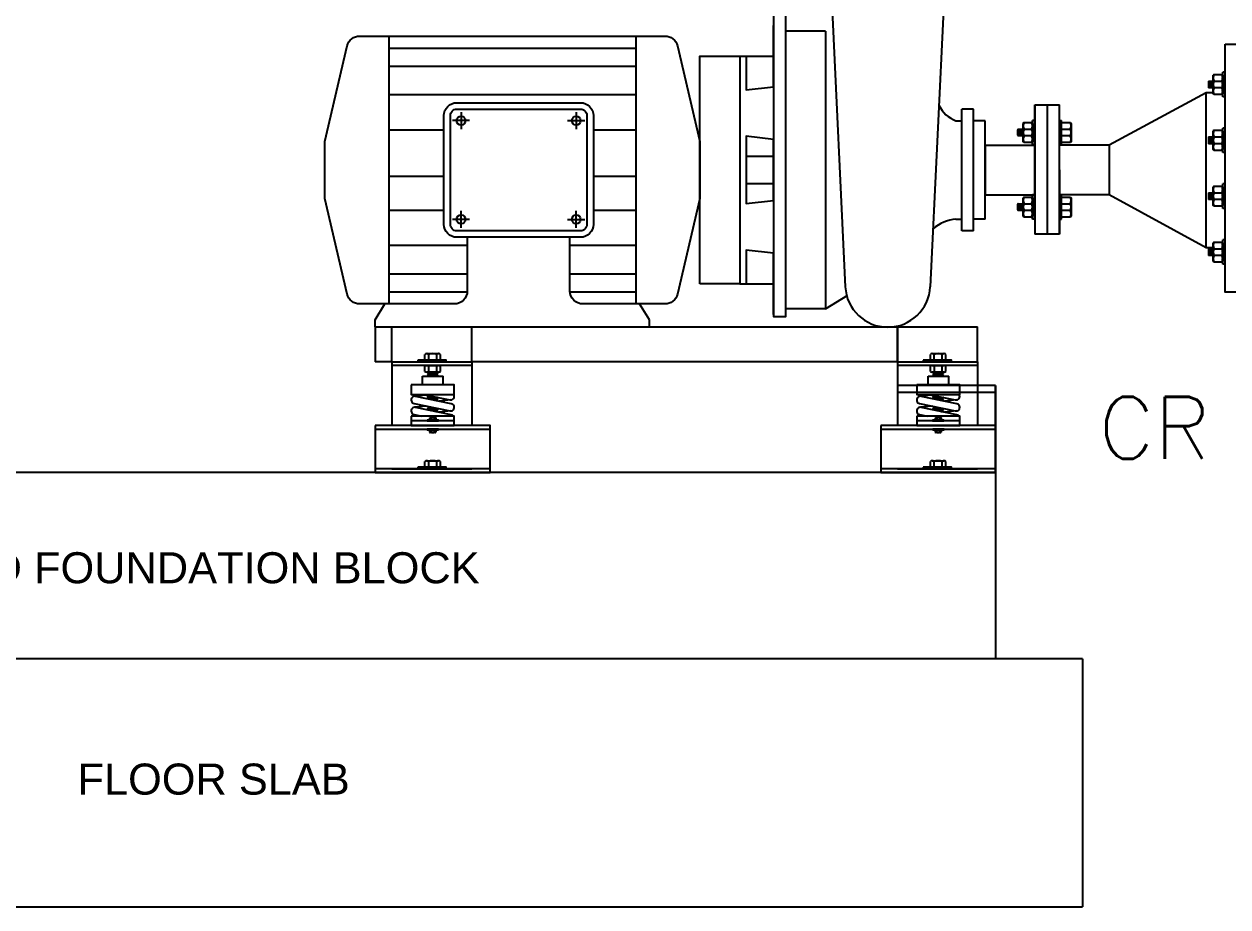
# Model space of a CAD drawing. Header units: inches. Extents: x 72601 to 92539, y -26779 to -15965.
# Drawn here: x 76506 to 77475, y -19365 to -18654 of the extents above; entities that cross this region are included whole.
import ezdxf

# ---------------------------------------------------------------- set-up
doc = ezdxf.new("R2010")
doc.units = ezdxf.units.IN
doc.header["$MEASUREMENT"] = 0
doc.layers.add('FENCE', color=1, linetype='Continuous')
doc.layers.add('M-X-BKGD', color=8, linetype='Continuous')
doc.styles.add('SIMS', font='simplex.shx')
doc.styles.get("Standard").update_dxf_attribs({"font": 'arial.ttf'})

msp = doc.modelspace()

# ---------------------------------------------------------------- linework, layer by layer
at = {"layer": 'M-X-BKGD'}
for p, q in [((77154.32, -18594.79), (77167.27, -18865.37)), ((77248.66, -18594.79), (77235.71, -18865.37)), ((76799.67, -18663.41), (76799.67, -18879.29)), ((76998.54, -18663.41), (76998.54, -18879.29)), ((77151.36, -18659.62), (77119.27, -18659.62)), ((77151.36, -18659.62), (77151.36, -18883.09)), ((77082.26, -18679.62), (77109.39, -18679.62)), ((77459.75, -18699.77), (77459.75, -18705.15)), ((77379.68, -18751.19), (77457.81, -18708.79)), ((77457.81, -18833.79), (77457.81, -18708.79)), ((77457.81, -18708.79), (77463.6, -18708.79)), ((77261.14, -18820.36), (77261.14, -18722.34)), ((77270.55, -18722.34), (77261.14, -18722.34)), ((77270.55, -18820.36), (77270.55, -18722.34)), ((77339.68, -18771.19), (77339.68, -18719.2)), ((77256.43, -18731.75), (77261.14, -18731.75)), ((77279.96, -18731.75), (77270.55, -18731.75)), ((77279.96, -18810.95), (77279.96, -18731.75)), ((77319.96, -18811.19), (77319.96, -18731.19)), ((77339.68, -18757.78), (77339.68, -18738.54)), ((77279.96, -18751.35), (77319.07, -18751.35)), ((77279.96, -18751.35), (77279.96, -18791.35)), ((77339.68, -18751.19), (77379.68, -18751.19)), ((77379.68, -18751.19), (77379.68, -18791.19)), ((77459.75, -18744.77), (77459.75, -18750.15)), ((77339.68, -18771.19), (77339.68, -18823.19)), ((77459.75, -18789.77), (77459.75, -18795.15)), ((77279.96, -18791.35), (77319.07, -18791.35)), ((77339.68, -18791.19), (77379.68, -18791.19)), ((77379.68, -18791.19), (77457.81, -18833.79)), ((77256.43, -18810.95), (77261.14, -18810.95)), ((77279.96, -18810.95), (77270.55, -18810.95)), ((77270.55, -18820.36), (77261.14, -18820.36)), ((77339.68, -18823.19), (77319.96, -18823.19)), ((77457.81, -18833.79), (77463.6, -18833.79)), ((77459.75, -18834.77), (77459.75, -18840.15)), ((77082.26, -18863.09), (77109.39, -18863.09)), ((77151.36, -18883.09), (77169.2, -18872.18)), ((76788.74, -18892.21), (76796.55, -18879.29)), ((77009.47, -18892.21), (77001.66, -18879.29)), ((77151.36, -18883.09), (77119.27, -18883.09)), ((76788.74, -18897.84), (76788.74, -18892.21)), ((77009.47, -18897.84), (77009.47, -18892.21)), ((76788.74, -18897.84), (77009.47, -18897.84)), ((76788.74, -18897.84), (76788.74, -18925.96)), ((76802.19, -18925.96), (76802.19, -18897.84)), ((76802.19, -18897.84), (76866.56, -18897.84)), ((76834.38, -18897.84), (76834.38, -18897.84)), ((76866.56, -18925.96), (76866.56, -18897.84)), ((77009.47, -18897.84), (77209.34, -18897.84)), ((77209.34, -18925.96), (77209.34, -18897.84)), ((77209.34, -18897.84), (77273.7, -18897.84)), ((77209.34, -18897.84), (77209.34, -18925.96)), ((77273.7, -18925.96), (77273.7, -18897.84)), ((76802.19, -18925.96), (76788.74, -18925.96)), ((76802.19, -18925.96), (76866.56, -18925.96)), ((76802.19, -18925.96), (76802.19, -18928.92)), ((76828.67, -18924.02), (76828.67, -18919.94)), ((76830.05, -18919.34), (76839.7, -18919.34)), ((76839.7, -18924.62), (76830.13, -18924.62)), ((76831.58, -18919.94), (76831.58, -18924.02)), ((76838.25, -18924.02), (76838.25, -18919.94)), ((76841.16, -18924.02), (76841.16, -18919.94)), ((76866.56, -18925.96), (76866.56, -18928.92)), ((77209.34, -18925.96), (76866.56, -18925.96)), ((77209.34, -18925.96), (77273.7, -18925.96)), ((77209.34, -18925.96), (77209.34, -18928.92)), ((77235.82, -18924.02), (77235.82, -18919.94)), ((77237.2, -18919.34), (77246.85, -18919.34)), ((77246.85, -18924.62), (77237.28, -18924.62)), ((77238.73, -18919.94), (77238.73, -18924.02)), ((77245.4, -18924.02), (77245.4, -18919.94)), ((77248.31, -18924.02), (77248.31, -18919.94)), ((77273.7, -18925.96), (77273.7, -18928.92)), ((76866.56, -18928.92), (76802.19, -18928.92)), ((76802.19, -18928.92), (76802.19, -18977.26)), ((76828.68, -18933.61), (76828.68, -18929.53)), ((76830.06, -18928.93), (76839.71, -18928.93)), ((76839.71, -18934.21), (76830.13, -18934.22)), ((76830.68, -18934.75), (76831.31, -18934.27)), ((76830.68, -18934.75), (76831.31, -18935.24)), ((76830.68, -18935.72), (76831.31, -18935.24)), ((76830.68, -18935.72), (76831.31, -18936.21)), ((76830.68, -18936.7), (76831.31, -18936.21)), ((76831.24, -18934.22), (76831.31, -18934.27)), ((76831.31, -18934.27), (76832.66, -18934.21)), ((76831.31, -18935.24), (76838.53, -18934.95)), ((76831.31, -18936.21), (76838.53, -18935.92)), ((76831.59, -18929.53), (76831.59, -18933.61)), ((76838.25, -18933.61), (76838.25, -18929.53)), ((76839.16, -18934.47), (76838.53, -18934.95)), ((76839.16, -18935.44), (76838.53, -18934.95)), ((76839.16, -18935.44), (76838.53, -18935.92)), ((76839.16, -18936.41), (76838.53, -18935.92)), ((76839.16, -18934.47), (76838.84, -18934.21)), ((76841.16, -18933.61), (76841.16, -18929.53)), ((76866.56, -18928.92), (76866.56, -18977.26)), ((77273.7, -18928.92), (77209.34, -18928.92)), ((77209.34, -18928.92), (77209.34, -18977.26)), ((77235.83, -18933.61), (77235.83, -18929.53)), ((77237.21, -18928.93), (77246.86, -18928.93)), ((77246.86, -18934.21), (77237.28, -18934.22)), ((77237.83, -18934.75), (77238.46, -18934.27)), ((77237.83, -18934.75), (77238.46, -18935.24)), ((77237.83, -18935.72), (77238.46, -18935.24)), ((77237.83, -18935.72), (77238.46, -18936.21)), ((77237.83, -18936.7), (77238.46, -18936.21)), ((77238.39, -18934.22), (77238.46, -18934.27)), ((77238.46, -18934.27), (77239.81, -18934.21)), ((77238.46, -18935.24), (77245.68, -18934.95)), ((77238.46, -18936.21), (77245.68, -18935.92)), ((77238.74, -18929.53), (77238.74, -18933.61)), ((77245.4, -18933.61), (77245.4, -18929.53)), ((77246.31, -18934.47), (77245.68, -18934.95)), ((77246.31, -18935.44), (77245.68, -18934.95)), ((77246.31, -18935.44), (77245.68, -18935.92)), ((77246.31, -18936.41), (77245.68, -18935.92)), ((77246.31, -18934.47), (77245.98, -18934.21)), ((77248.31, -18933.61), (77248.31, -18929.53)), ((77273.7, -18928.92), (77273.7, -18977.26)), ((76826.8, -18944.55), (76826.8, -18937.51)), ((76826.8, -18937.51), (76843.44, -18937.51)), ((76830.68, -18936.7), (76831.31, -18937.18)), ((76830.89, -18937.51), (76831.31, -18937.18)), ((76831.31, -18937.18), (76838.53, -18936.89)), ((76839.16, -18936.41), (76838.53, -18936.89)), ((76839.16, -18937.38), (76838.53, -18936.89)), ((76839.16, -18937.38), (76839, -18937.51)), ((76843.44, -18944.55), (76843.44, -18937.51)), ((77288.37, -18945.11), (77209.34, -18945.11)), ((77233.95, -18944.55), (77233.95, -18937.51)), ((77233.95, -18937.51), (77250.59, -18937.51)), ((77237.83, -18936.7), (77238.46, -18937.18)), ((77238.03, -18937.51), (77238.46, -18937.18)), ((77238.46, -18937.18), (77245.68, -18936.89)), ((77246.31, -18936.41), (77245.68, -18936.89)), ((77246.31, -18937.38), (77245.68, -18936.89)), ((77246.31, -18937.38), (77246.15, -18937.51)), ((77250.59, -18944.55), (77250.59, -18937.51)), ((77288.37, -19015.17), (77288.37, -18945.11)), ((77288.37, -18945.11), (77288.37, -19165.11)), ((76830.13, -18952.74), (76820.6, -18953.67)), ((76830.68, -18953.06), (76830.89, -18952.89)), ((76830.68, -18953.06), (76831.31, -18953.54)), ((76830.68, -18954.03), (76831.31, -18953.54)), ((76830.68, -18954.03), (76831.31, -18954.51)), ((76830.68, -18955), (76831.31, -18954.51)), ((76830.68, -18955), (76831.31, -18955.48)), ((76830.97, -18955.74), (76831.31, -18955.48)), ((76831.31, -18953.54), (76833.61, -18953.45)), ((76831.31, -18954.51), (76837.55, -18954.26)), ((76831.31, -18955.48), (76838.53, -18955.24)), ((76839.16, -18954.71), (76838.53, -18955.24)), ((76839.16, -18955.73), (76838.53, -18955.24)), ((76839.16, -18954.71), (76838.96, -18954.55)), ((77288.37, -18950.71), (77209.34, -18950.71)), ((77237.28, -18952.74), (77227.75, -18953.67)), ((77237.83, -18953.06), (77238.04, -18952.89)), ((77237.83, -18953.06), (77238.46, -18953.54)), ((77237.83, -18954.03), (77238.46, -18953.54)), ((77237.83, -18954.03), (77238.46, -18954.51)), ((77237.83, -18955), (77238.46, -18954.51)), ((77237.83, -18955), (77238.46, -18955.48)), ((77238.12, -18955.74), (77238.46, -18955.48)), ((77238.46, -18953.54), (77240.75, -18953.45)), ((77238.46, -18954.51), (77244.7, -18954.26)), ((77238.46, -18955.48), (77245.68, -18955.24)), ((77246.31, -18954.71), (77245.68, -18955.24)), ((77246.31, -18955.73), (77245.68, -18955.24)), ((77246.31, -18954.71), (77246.11, -18954.55)), ((76830.13, -18961.61), (76820.6, -18962.55)), ((76830.64, -18961.81), (76830.74, -18961.74)), ((76830.64, -18961.81), (76831.31, -18962.32)), ((76830.68, -18962.81), (76831.31, -18962.32)), ((76830.68, -18962.81), (76831.31, -18963.3)), ((76830.68, -18963.78), (76831.31, -18963.3)), ((76830.68, -18963.78), (76831.31, -18964.27)), ((76830.87, -18964.6), (76831.31, -18964.27)), ((76831.31, -18962.32), (76833.22, -18962.25)), ((76831.31, -18963.3), (76837.17, -18963.06)), ((76831.31, -18964.27), (76838.53, -18963.98)), ((76833.53, -18965.15), (76838.53, -18964.95)), ((76833.99, -18956.36), (76838.53, -18956.21)), ((76835.5, -18956.67), (76839.13, -18956.67)), ((76838.06, -18957.2), (76838.53, -18957.18)), ((76839.16, -18955.73), (76838.53, -18956.21)), ((76839.16, -18956.7), (76838.53, -18956.21)), ((76839.16, -18956.7), (76838.53, -18957.18)), ((76838.74, -18957.34), (76838.53, -18957.18)), ((76839.16, -18963.49), (76838.53, -18963.98)), ((76839.16, -18964.46), (76838.53, -18963.98)), ((76839.16, -18964.46), (76838.53, -18964.95)), ((76839.16, -18965.43), (76838.53, -18964.95)), ((76839.16, -18963.49), (76839.13, -18963.46)), ((76849.64, -18956.62), (76840.13, -18957.56)), ((77237.28, -18961.61), (77227.75, -18962.55)), ((77237.79, -18961.81), (77237.89, -18961.74)), ((77237.79, -18961.81), (77238.46, -18962.32)), ((77237.83, -18962.81), (77238.46, -18962.32)), ((77237.83, -18962.81), (77238.46, -18963.3)), ((77237.83, -18963.78), (77238.46, -18963.3)), ((77237.83, -18963.78), (77238.46, -18964.27)), ((77238.02, -18964.6), (77238.46, -18964.27)), ((77238.46, -18962.32), (77240.37, -18962.25)), ((77238.46, -18963.3), (77244.32, -18963.06)), ((77238.46, -18964.27), (77245.68, -18963.98)), ((77240.68, -18965.15), (77245.68, -18964.95)), ((77241.14, -18956.36), (77245.68, -18956.21)), ((77242.64, -18956.67), (77246.28, -18956.67)), ((77245.21, -18957.2), (77245.68, -18957.18)), ((77246.31, -18955.73), (77245.68, -18956.21)), ((77246.31, -18956.7), (77245.68, -18956.21)), ((77246.31, -18956.7), (77245.68, -18957.18)), ((77245.89, -18957.34), (77245.68, -18957.18)), ((77246.31, -18963.49), (77245.68, -18963.98)), ((77246.31, -18964.46), (77245.68, -18963.98)), ((77246.31, -18964.46), (77245.68, -18964.95)), ((77246.31, -18965.43), (77245.68, -18964.95)), ((77246.31, -18963.49), (77246.28, -18963.46)), ((77256.79, -18956.62), (77247.28, -18957.56)), ((76852.31, -18973.47), (76817.65, -18973.47)), ((76832.7, -18972.69), (76832.7, -18971.06)), ((76833.25, -18970.82), (76837.11, -18970.82)), ((76837.11, -18972.93), (76833.28, -18972.93)), ((76833.59, -18969.89), (76833.81, -18969.72)), ((76833.59, -18969.89), (76833.81, -18970.06)), ((76833.59, -18970.23), (76833.81, -18970.06)), ((76833.59, -18970.23), (76833.81, -18970.41)), ((76833.59, -18970.58), (76833.81, -18970.41)), ((76833.59, -18970.58), (76833.81, -18970.75)), ((76836.38, -18969.61), (76833.68, -18969.61)), ((76833.68, -18969.61), (76833.81, -18969.72)), ((76833.72, -18970.82), (76833.81, -18970.75)), ((76833.81, -18969.72), (76836.38, -18969.61)), ((76833.81, -18970.06), (76836.38, -18969.96)), ((76833.81, -18970.41), (76836.38, -18970.3)), ((76833.81, -18970.75), (76836.38, -18970.65)), ((76833.86, -18971.06), (76833.86, -18972.69)), ((76836.6, -18969.79), (76836.38, -18969.61)), ((76836.6, -18969.79), (76836.38, -18969.96)), ((76836.6, -18970.13), (76836.38, -18969.96)), ((76836.6, -18970.13), (76836.38, -18970.3)), ((76836.6, -18970.48), (76836.38, -18970.3)), ((76836.6, -18970.48), (76836.38, -18970.65)), ((76836.6, -18970.82), (76836.38, -18970.65)), ((76836.53, -18972.69), (76836.53, -18971.06)), ((76837.46, -18965.95), (76838.53, -18965.92)), ((76837.69, -18972.69), (76837.69, -18971.06)), ((76839.16, -18965.43), (76838.53, -18965.92)), ((76838.99, -18966.27), (76838.53, -18965.92)), ((76849.64, -18965.49), (76840.13, -18966.43)), ((77259.46, -18973.47), (77224.79, -18973.47)), ((77239.85, -18972.69), (77239.85, -18971.06)), ((77240.4, -18970.82), (77244.26, -18970.82)), ((77244.26, -18972.93), (77240.43, -18972.93)), ((77240.74, -18969.89), (77240.96, -18969.72)), ((77240.74, -18969.89), (77240.96, -18970.06)), ((77240.74, -18970.23), (77240.96, -18970.06)), ((77240.74, -18970.23), (77240.96, -18970.41)), ((77240.74, -18970.58), (77240.96, -18970.41)), ((77240.74, -18970.58), (77240.96, -18970.75)), ((77243.53, -18969.61), (77240.83, -18969.61)), ((77240.83, -18969.61), (77240.96, -18969.72)), ((77240.87, -18970.82), (77240.96, -18970.75)), ((77240.96, -18969.72), (77243.53, -18969.61)), ((77240.96, -18970.06), (77243.53, -18969.96)), ((77240.96, -18970.41), (77243.53, -18970.3)), ((77240.96, -18970.75), (77243.53, -18970.65)), ((77241.01, -18971.06), (77241.01, -18972.69)), ((77243.75, -18969.79), (77243.53, -18969.61)), ((77243.75, -18969.79), (77243.53, -18969.96)), ((77243.75, -18970.13), (77243.53, -18969.96)), ((77243.75, -18970.13), (77243.53, -18970.3)), ((77243.75, -18970.48), (77243.53, -18970.3)), ((77243.75, -18970.48), (77243.53, -18970.65)), ((77243.75, -18970.82), (77243.53, -18970.65)), ((77243.68, -18972.69), (77243.68, -18971.06)), ((77244.6, -18965.95), (77245.68, -18965.92)), ((77244.84, -18972.69), (77244.84, -18971.06)), ((77246.31, -18965.43), (77245.68, -18965.92)), ((77246.14, -18966.27), (77245.68, -18965.92)), ((77256.79, -18965.49), (77247.28, -18966.43)), ((76788.74, -18977.26), (76788.74, -19015.17)), ((76832.48, -18980.99), (76832.48, -18982.63)), ((76833.06, -18980.75), (76836.89, -18980.75)), ((76836.92, -18982.87), (76833.06, -18982.87)), ((76833.65, -18980.99), (76833.65, -18982.63)), ((76836.31, -18982.63), (76836.31, -18980.99)), ((76837.48, -18980.99), (76837.48, -18982.63)), ((76881.22, -19015.17), (76881.22, -18977.26)), ((77195.89, -18977.26), (77195.89, -19015.17)), ((77239.63, -18980.99), (77239.63, -18982.63)), ((77240.21, -18980.75), (77244.04, -18980.75)), ((77244.07, -18982.87), (77240.21, -18982.87)), ((77240.79, -18980.99), (77240.79, -18982.63)), ((77243.46, -18982.63), (77243.46, -18980.99)), ((77244.62, -18980.99), (77244.62, -18982.63)), ((77288.37, -19015.17), (77288.37, -18977.26)), ((76866.56, -19012.21), (76802.19, -19012.21)), ((76802.19, -19012.21), (76866.56, -19012.21)), ((76828.67, -19010.27), (76828.67, -19006.19)), ((76830.05, -19005.58), (76839.7, -19005.58)), ((76839.7, -19010.87), (76830.13, -19010.87)), ((76831.58, -19006.19), (76831.58, -19010.27)), ((76838.25, -19010.27), (76838.25, -19006.19)), ((76841.16, -19010.27), (76841.16, -19006.19)), ((77273.7, -19012.21), (77209.34, -19012.21)), ((77209.34, -19012.21), (77273.7, -19012.21)), ((77235.82, -19010.27), (77235.82, -19006.19)), ((77237.2, -19005.58), (77246.85, -19005.58)), ((77246.85, -19010.87), (77237.28, -19010.87)), ((77238.73, -19006.19), (77238.73, -19010.27)), ((77245.4, -19010.27), (77245.4, -19006.19)), ((77248.31, -19010.27), (77248.31, -19006.19)), ((77288.37, -19015.17), (76081.69, -19015.17)), ((76866.56, -19015.17), (76802.19, -19015.17)), ((77273.7, -19015.17), (77209.34, -19015.17)), ((77358.37, -19165.11), (76038.37, -19165.11)), ((77358.37, -19165.11), (77358.37, -19365.11)), ((76038.37, -19365.11), (77358.37, -19365.11))]:
    msp.add_line(p, q, dxfattribs=at)
at = {"layer": 'M-X-BKGD', "color": 8}
for p, q in [((76799.67, -18673.28), (76998.54, -18673.28)), ((76799.67, -18687.75), (76998.54, -18687.75)), ((76799.67, -18710.66), (76998.54, -18710.66)), ((76864.71, -18731.52), (76850.99, -18731.52)), ((76857.85, -18724.65), (76857.85, -18738.38)), ((76943.68, -18731.52), (76957.4, -18731.52)), ((76950.54, -18724.65), (76950.54, -18738.38)), ((76799.67, -18738.99), (76844, -18738.99)), ((76964.39, -18738.99), (76998.54, -18738.99)), ((76799.67, -18776.37), (76844, -18776.37)), ((76964.39, -18776.37), (76998.54, -18776.37)), ((76799.67, -18803.71), (76844, -18803.71)), ((76857.85, -18818.05), (76857.85, -18804.32)), ((76950.54, -18818.05), (76950.54, -18804.32)), ((76964.39, -18803.71), (76998.54, -18803.71)), ((76864.71, -18811.18), (76850.99, -18811.18)), ((76943.68, -18811.18), (76957.4, -18811.18)), ((76799.67, -18832.05), (76862.84, -18832.05)), ((76945.55, -18832.05), (76998.54, -18832.05)), ((76799.67, -18854.96), (76862.84, -18854.96)), ((76945.55, -18854.96), (76998.54, -18854.96)), ((76799.67, -18869.43), (76862.83, -18869.43)), ((76945.56, -18869.43), (76998.54, -18869.43))]:
    msp.add_line(p, q, dxfattribs=at)
at = {"layer": 'M-X-BKGD', "linetype": 'Continuous'}
for p, q in [((77471.34, -18712.3), (77471.34, -18692.62)), ((77473.12, -18692.62), (77471.34, -18692.62)), ((77459.75, -18699.77), (77463.6, -18699.77)), ((77464.24, -18694.39), (77463.6, -18695.04)), ((77463.6, -18709.88), (77463.6, -18695.04)), ((77464.24, -18694.39), (77470.7, -18694.39)), ((77464.88, -18699.77), (77470.03, -18699.77)), ((77470.7, -18694.39), (77471.34, -18695.04)), ((77471.34, -18695.04), (77471.34, -18709.88)), ((77463.6, -18705.15), (77459.75, -18705.15)), ((77464.24, -18710.53), (77463.6, -18709.88)), ((77470.7, -18710.53), (77464.24, -18710.53)), ((77470.03, -18705.15), (77464.88, -18705.15)), ((77471.34, -18709.88), (77470.7, -18710.53)), ((77473.12, -18712.3), (77471.34, -18712.3)), ((77319.96, -18738.54), (77319.96, -18718.85)), ((77339.68, -18719.2), (77319.96, -18719.2)), ((77319.96, -18719.2), (77319.96, -18823.19)), ((77329.82, -18719.2), (77329.82, -18823.19)), ((77339.68, -18738.54), (77339.68, -18718.85)), ((77339.68, -18823.19), (77339.68, -18719.2)), ((77318.18, -18751.04), (77318.18, -18731.35)), ((77319.96, -18731.35), (77318.18, -18731.35)), ((77339.68, -18731.35), (77341.46, -18731.35)), ((77341.46, -18751.04), (77341.46, -18731.35)), ((77305.94, -18739.15), (77305.94, -18743.24)), ((77306.59, -18738.51), (77310.44, -18738.51)), ((77311.08, -18733.13), (77310.44, -18733.77)), ((77310.44, -18748.62), (77310.44, -18733.77)), ((77311.08, -18733.13), (77317.54, -18733.13)), ((77311.72, -18738.51), (77316.87, -18738.51)), ((77317.54, -18733.13), (77318.18, -18733.77)), ((77318.18, -18733.77), (77318.18, -18748.62)), ((77342.11, -18733.13), (77341.46, -18733.78)), ((77341.46, -18738.51), (77347.9, -18738.51)), ((77342.11, -18733.13), (77348.56, -18733.13)), ((77348.56, -18733.13), (77349.2, -18733.78)), ((77349.2, -18733.78), (77349.2, -18748.62)), ((77464.24, -18739.39), (77463.6, -18740.04)), ((77463.6, -18754.88), (77463.6, -18740.04)), ((77464.24, -18739.39), (77470.7, -18739.39)), ((77470.7, -18739.39), (77471.34, -18740.04)), ((77471.34, -18757.3), (77471.34, -18737.62)), ((77473.12, -18737.62), (77471.34, -18737.62)), ((77471.34, -18740.04), (77471.34, -18754.88)), ((77310.44, -18743.89), (77306.59, -18743.89)), ((77311.08, -18749.26), (77310.44, -18748.62)), ((77317.54, -18749.26), (77311.08, -18749.26)), ((77316.87, -18743.89), (77311.72, -18743.89)), ((77318.18, -18748.62), (77317.54, -18749.26)), ((77319.96, -18751.04), (77318.18, -18751.04)), ((77339.68, -18751.04), (77341.46, -18751.04)), ((77347.9, -18743.88), (77341.46, -18743.88)), ((77342.11, -18749.26), (77341.46, -18748.62)), ((77348.56, -18749.26), (77342.11, -18749.26)), ((77349.2, -18748.62), (77348.56, -18749.26)), ((77459.75, -18744.77), (77463.6, -18744.77)), ((77463.6, -18750.15), (77459.75, -18750.15)), ((77464.88, -18744.77), (77470.03, -18744.77)), ((77470.03, -18750.15), (77464.88, -18750.15)), ((77319.96, -18777.47), (77319.96, -18757.78)), ((77339.68, -18777.47), (77339.68, -18757.78)), ((77464.24, -18755.53), (77463.6, -18754.88)), ((77470.7, -18755.53), (77464.24, -18755.53)), ((77471.34, -18754.88), (77470.7, -18755.53)), ((77473.12, -18757.3), (77471.34, -18757.3)), ((77459.75, -18789.77), (77463.6, -18789.77)), ((77464.24, -18784.39), (77463.6, -18785.04)), ((77463.6, -18799.88), (77463.6, -18785.04)), ((77464.24, -18784.39), (77470.7, -18784.39)), ((77464.88, -18789.77), (77470.03, -18789.77)), ((77470.7, -18784.39), (77471.34, -18785.04)), ((77471.34, -18802.3), (77471.34, -18782.62)), ((77473.12, -18782.62), (77471.34, -18782.62)), ((77471.34, -18785.04), (77471.34, -18799.88)), ((77305.94, -18799.15), (77305.94, -18803.24)), ((77306.59, -18798.5), (77310.44, -18798.5)), ((77311.08, -18793.13), (77310.44, -18793.77)), ((77310.44, -18808.62), (77310.44, -18793.77)), ((77311.08, -18793.13), (77317.54, -18793.13)), ((77311.72, -18798.5), (77316.87, -18798.5)), ((77317.54, -18793.13), (77318.18, -18793.77)), ((77318.18, -18811.04), (77318.18, -18791.35)), ((77319.96, -18791.35), (77318.18, -18791.35)), ((77318.18, -18793.77), (77318.18, -18808.62)), ((77339.68, -18791.35), (77341.46, -18791.35)), ((77341.46, -18811.04), (77341.46, -18791.35)), ((77342.11, -18793.13), (77341.46, -18793.77)), ((77341.46, -18798.51), (77347.9, -18798.51)), ((77342.11, -18793.13), (77348.56, -18793.13)), ((77348.56, -18793.13), (77349.2, -18793.77)), ((77349.2, -18793.77), (77349.2, -18808.61)), ((77463.6, -18795.15), (77459.75, -18795.15)), ((77464.24, -18800.53), (77463.6, -18799.88)), ((77470.03, -18795.15), (77464.88, -18795.15)), ((77471.34, -18799.88), (77470.7, -18800.53)), ((77310.44, -18803.88), (77306.59, -18803.88)), ((77311.08, -18809.26), (77310.44, -18808.62)), ((77317.54, -18809.26), (77311.08, -18809.26)), ((77316.87, -18803.88), (77311.72, -18803.88)), ((77318.18, -18808.62), (77317.54, -18809.26)), ((77347.9, -18803.88), (77341.46, -18803.88)), ((77342.11, -18809.26), (77341.46, -18808.61)), ((77348.56, -18809.26), (77342.11, -18809.26)), ((77349.2, -18808.61), (77348.56, -18809.26)), ((77470.7, -18800.53), (77464.24, -18800.53)), ((77473.12, -18802.3), (77471.34, -18802.3)), ((77319.96, -18811.04), (77318.18, -18811.04)), ((77339.68, -18811.04), (77341.46, -18811.04)), ((77464.24, -18829.39), (77463.6, -18830.04)), ((77464.24, -18829.39), (77470.7, -18829.39)), ((77470.7, -18829.39), (77471.34, -18830.04)), ((77471.34, -18847.3), (77471.34, -18827.62)), ((77473.12, -18827.62), (77471.34, -18827.62)), ((77459.75, -18834.77), (77463.6, -18834.77)), ((77463.6, -18844.88), (77463.6, -18830.04)), ((77464.88, -18834.77), (77470.03, -18834.77)), ((77471.34, -18830.04), (77471.34, -18844.88)), ((77463.6, -18840.15), (77459.75, -18840.15)), ((77464.24, -18845.53), (77463.6, -18844.88)), ((77470.7, -18845.53), (77464.24, -18845.53)), ((77470.03, -18840.15), (77464.88, -18840.15)), ((77471.34, -18844.88), (77470.7, -18845.53)), ((77473.12, -18847.3), (77471.34, -18847.3))]:
    msp.add_line(p, q, dxfattribs=at)
at = {"layer": 'M-X-BKGD'}
for points in [[(77119.27, -18636.75), (77109.39, -18636.75), (77109.39, -18889.28), (77119.27, -18889.28)], [(77473.12, -18669.96), (77490.13, -18669.96), (77490.13, -18869.89), (77473.12, -18869.89)], [(77050.17, -18863.09), (77050.17, -18679.62), (77082.26, -18679.62), (77082.26, -18863.09)], [(77109.39, -18746.68), (77087.54, -18744.23), (77087.54, -18798.47), (77109.39, -18796.02)], [(76822.96, -18924.63), (76822.96, -18925.96), (76845.79, -18925.96), (76845.79, -18924.63)], [(77230.11, -18924.63), (77230.11, -18925.96), (77252.94, -18925.96), (77252.94, -18924.63)], [(76817.65, -18944.55), (76817.65, -18952.13), (76852.31, -18952.13), (76852.31, -18944.55)], [(77224.79, -18944.55), (77224.79, -18952.13), (77259.46, -18952.13), (77259.46, -18944.55)], [(76817.65, -18969.68), (76817.65, -18977.26), (76852.31, -18977.26), (76852.31, -18969.68)], [(76830.41, -18972.94), (76830.41, -18973.47), (76839.55, -18973.47), (76839.55, -18972.94)], [(77224.79, -18969.68), (77224.79, -18977.26), (77259.46, -18977.26), (77259.46, -18969.68)], [(77237.56, -18972.94), (77237.56, -18973.47), (77246.69, -18973.47), (77246.69, -18972.94)], [(76788.74, -18977.26), (76788.74, -18980.22), (76881.22, -18980.22), (76881.22, -18977.26)], [(76839.76, -18980.75), (76839.76, -18980.22), (76830.63, -18980.22), (76830.63, -18980.75)], [(77195.89, -18977.26), (77195.89, -18980.22), (77288.37, -18980.22), (77288.37, -18977.26)], [(77246.91, -18980.75), (77246.91, -18980.22), (77237.78, -18980.22), (77237.78, -18980.75)], [(76788.74, -19012.21), (76788.74, -19015.17), (76881.22, -19015.17), (76881.22, -19012.21)], [(76822.96, -19010.87), (76822.96, -19012.21), (76845.79, -19012.21), (76845.79, -19010.87)], [(77195.89, -19012.21), (77195.89, -19015.17), (77288.37, -19015.17), (77288.37, -19012.21)], [(77230.11, -19010.87), (77230.11, -19012.21), (77252.94, -19012.21), (77252.94, -19010.87)]]:
    msp.add_lwpolyline(points, close=True, dxfattribs=at)
for points in [[(77087.54, -18679.62), (77087.54, -18706.73), (77109.39, -18704.28), (77109.39, -18654.95)], [(76748.04, -18794.31), (76748.04, -18748.39)], [(77050.17, -18748.39), (77050.17, -18794.31)], [(77087.54, -18760.31), (77109.39, -18760.31), (77109.39, -18782.39), (77087.54, -18782.39)], [(77109.39, -18887.75), (77109.39, -18838.42), (77087.54, -18835.97), (77087.54, -18863.09)]]:
    msp.add_lwpolyline(points, dxfattribs=at)
for points in [[(76748.04, -18748.39), (76766.08, -18671.42, -0.348273), (76776.18, -18663.41), (77022.03, -18663.41, -0.348273), (77032.13, -18671.42), (77050.17, -18748.39)], [(76862.84, -18825.56), (76862.84, -18868.91, -0.414214), (76852.47, -18879.29), (76776.18, -18879.29, -0.348273), (76766.08, -18871.28), (76748.04, -18794.31)], [(77050.17, -18794.31), (77032.13, -18871.28, -0.348273), (77022.03, -18879.29), (76955.92, -18879.29, -0.414214), (76945.55, -18868.91), (76945.55, -18825.56)], [(76827.17, -18952.13), (76848.76, -18956.57, 0.656367), (76851.88, -18952.13)], [(77234.32, -18952.13), (77255.91, -18956.57, 0.656367), (77259.03, -18952.13)], [(76851.75, -18969.68, 0.187389), (76849.94, -18968.52), (76821.2, -18962.61, 1.001015), (76820.01, -18968.41), (76826.22, -18969.68)], [(77258.89, -18969.68, 0.187389), (77257.09, -18968.52), (77228.35, -18962.61, 1.001015), (77227.16, -18968.41), (77233.37, -18969.68)]]:
    msp.add_lwpolyline(points, format="xyb", dxfattribs=at)
for points in [[(76854.38, -18717.14), (76954.02, -18717.14, -0.414214), (76964.39, -18727.52), (76964.39, -18815.19, -0.414214), (76954.02, -18825.56), (76854.38, -18825.56, -0.414214), (76844, -18815.19), (76844, -18727.52, -0.414214)], [(76820.01, -18959.53), (76848.76, -18965.45, 1.001057), (76849.94, -18959.65), (76821.2, -18953.73, 1.001015)], [(77227.16, -18959.53), (77255.91, -18965.45, 1.001057), (77257.09, -18959.65), (77228.35, -18953.73, 1.001015)]]:
    msp.add_lwpolyline(points, format="xyb", close=True, dxfattribs=at)
at = {"layer": 'M-X-BKGD', "color": 8}
msp.add_lwpolyline([(76854.38, -18722.33), (76954.02, -18722.33, -0.414214), (76959.2, -18727.52), (76959.2, -18815.19, -0.414214), (76954.02, -18820.37), (76854.38, -18820.37, -0.414214), (76849.19, -18815.19), (76849.19, -18727.52, -0.414214)], format="xyb", close=True, dxfattribs=at)
for centre in [(76857.85, -18731.52), (76950.54, -18731.52), (76857.85, -18811.18), (76950.54, -18811.18)]:
    msp.add_circle(centre, 3.61, dxfattribs=at)
at = {"layer": 'M-X-BKGD', "linetype": 'Continuous'}
for centre, radius, start, end in [((77473.42, -18700.21), 12.83, 178.14066, 202.6587), ((77473.42, -18700.21), 12.18, 178.14066, 203.93193), ((77473.42, -18700.21), 11.54, 178.14066, 205.36256), ((77473.42, -18700.21), 10.89, 178.14066, 205.63809), ((77473.42, -18700.21), 10.25, 178.14066, 196.5975), ((77467.09, -18697.08), 3.48, 129.38487, 230.61513), ((77467.09, -18702.46), 3.48, 129.38487, 230.61513), ((77467.82, -18697.08), 3.48, 309.38487, 50.61513), ((77467.82, -18702.46), 3.48, 309.38487, 50.61513), ((77467.09, -18707.84), 3.48, 129.38487, 230.61513), ((77467.82, -18707.84), 3.48, 309.38487, 50.61513), ((77306.59, -18739.15), 0.645, 90, 180), ((77320.26, -18738.94), 14.12, 178.96168, 200.48848), ((77320.26, -18738.94), 13.47, 178.14066, 201.51756), ((77320.26, -18738.94), 12.83, 178.14066, 202.6587), ((77320.26, -18738.94), 12.18, 178.14066, 203.93193), ((77320.26, -18738.94), 11.54, 178.14066, 205.36256), ((77320.26, -18738.94), 10.89, 178.14066, 205.63809), ((77320.26, -18738.94), 10.25, 178.14066, 196.5975), ((77313.93, -18735.82), 3.48, 129.38487, 230.61513), ((77313.93, -18741.2), 3.48, 129.38487, 230.61513), ((77314.66, -18735.82), 3.48, 309.38487, 50.61513), ((77314.66, -18741.2), 3.48, 309.38487, 50.61513), ((77345.69, -18735.82), 3.48, 309.38487, 50.61513), ((77345.69, -18741.2), 3.48, 309.38487, 50.61513), ((77467.09, -18742.08), 3.48, 129.38487, 230.61513), ((77467.82, -18742.08), 3.48, 309.38487, 50.61513), ((77306.59, -18743.24), 0.645, 180, 270), ((77313.93, -18746.57), 3.48, 129.38487, 230.61513), ((77314.66, -18746.57), 3.48, 309.38487, 50.61513), ((77345.69, -18746.57), 3.48, 309.38487, 50.61513), ((77473.42, -18745.21), 12.83, 178.14066, 202.6587), ((77473.42, -18745.21), 12.18, 178.14066, 203.93193), ((77473.42, -18745.21), 11.54, 178.14066, 205.36256), ((77473.42, -18745.21), 10.89, 178.14066, 205.63809), ((77473.42, -18745.21), 10.25, 178.14066, 196.5975), ((77467.09, -18747.46), 3.48, 129.38487, 230.61513), ((77467.09, -18752.84), 3.48, 129.38487, 230.61513), ((77467.82, -18747.46), 3.48, 309.38487, 50.61513), ((77467.82, -18752.84), 3.48, 309.38487, 50.61513), ((77473.42, -18790.21), 12.83, 178.14066, 202.6587), ((77473.42, -18790.21), 12.18, 178.14066, 203.93193), ((77473.42, -18790.21), 11.54, 178.14066, 205.36256), ((77473.42, -18790.21), 10.89, 178.14066, 205.63809), ((77473.42, -18790.21), 10.25, 178.14066, 196.5975), ((77467.09, -18787.08), 3.48, 129.38487, 230.61513), ((77467.09, -18792.46), 3.48, 129.38487, 230.61513), ((77467.82, -18787.08), 3.48, 309.38487, 50.61513), ((77467.82, -18792.46), 3.48, 309.38487, 50.61513), ((77306.59, -18799.15), 0.645, 90, 180), ((77320.26, -18798.94), 14.12, 178.96168, 200.48848), ((77320.26, -18798.94), 13.47, 178.14066, 201.51756), ((77320.26, -18798.94), 12.83, 178.14066, 202.6587), ((77320.26, -18798.94), 12.18, 178.14066, 203.93193), ((77320.26, -18798.94), 11.54, 178.14066, 205.36256), ((77320.26, -18798.94), 10.89, 178.14066, 205.63809), ((77320.26, -18798.94), 10.25, 178.14066, 196.5975), ((77313.93, -18795.81), 3.48, 129.38487, 230.61513), ((77313.93, -18801.19), 3.48, 129.38487, 230.61513), ((77314.66, -18795.81), 3.48, 309.38487, 50.61513), ((77314.66, -18801.19), 3.48, 309.38487, 50.61513), ((77345.69, -18795.82), 3.48, 309.38487, 50.61513), ((77345.69, -18801.19), 3.48, 309.38487, 50.61513), ((77467.09, -18797.84), 3.48, 129.38487, 230.61513), ((77467.82, -18797.84), 3.48, 309.38487, 50.61513), ((77306.59, -18803.24), 0.645, 180, 270), ((77313.93, -18806.57), 3.48, 129.38487, 230.61513), ((77314.66, -18806.57), 3.48, 309.38487, 50.61513), ((77345.69, -18806.57), 3.48, 309.38487, 50.61513), ((77467.09, -18832.08), 3.48, 129.38487, 230.61513), ((77467.82, -18832.08), 3.48, 309.38487, 50.61513), ((77473.42, -18835.21), 12.83, 178.14066, 202.6587), ((77473.42, -18835.21), 12.18, 178.14066, 203.93193), ((77473.42, -18835.21), 11.54, 178.14066, 205.36256), ((77473.42, -18835.21), 10.89, 178.14066, 205.63809), ((77473.42, -18835.21), 10.25, 178.14066, 196.5975), ((77467.09, -18837.46), 3.48, 129.38487, 230.61513), ((77467.82, -18837.46), 3.48, 309.38487, 50.61513), ((77467.09, -18842.84), 3.48, 129.38487, 230.61513), ((77467.82, -18842.84), 3.48, 309.38487, 50.61513)]:
    msp.add_arc(centre, radius, start, end, dxfattribs=at)
at = {"layer": 'M-X-BKGD'}
for centre, radius, start, end in [((77265.64, -18707.85), 25.62, 206.42114, 248.92685), ((77258.91, -18842.42), 31.57, 94.50221, 131.63706), ((77201.49, -18863.71), 34.26, 182.77263, 357.22737), ((76830.13, -18921.39), 2.05, 44.9141, 135.0859), ((76830.13, -18922.57), 2.05, 224.9141, 315.0859), ((76834.92, -18928.76), 9.42, 69.29132, 110.70868), ((76834.92, -18915.2), 9.42, 249.29132, 290.70868), ((76839.7, -18921.4), 2.06, 45.00876, 134.99124), ((76839.7, -18922.57), 2.06, 225.00876, 314.99124), ((77237.28, -18921.39), 2.05, 44.9141, 135.0859), ((77237.28, -18922.57), 2.05, 224.9141, 315.0859), ((77242.07, -18928.76), 9.42, 69.29132, 110.70868), ((77242.07, -18915.2), 9.42, 249.29132, 290.70868), ((77246.85, -18921.4), 2.06, 45.00876, 134.99124), ((77246.85, -18922.57), 2.06, 225.00876, 314.99124), ((76830.13, -18930.98), 2.05, 44.9141, 135.0859), ((76830.13, -18932.16), 2.05, 224.9141, 315.0859), ((76834.92, -18938.35), 9.42, 69.29132, 110.70868), ((76834.92, -18924.8), 9.42, 249.29132, 290.70868), ((76839.71, -18930.99), 2.06, 45.00876, 134.99124), ((76839.71, -18932.16), 2.06, 225.00876, 314.99124), ((77237.28, -18930.98), 2.05, 44.9141, 135.0859), ((77237.28, -18932.16), 2.05, 224.9141, 315.0859), ((77242.07, -18938.35), 9.42, 69.29132, 110.70868), ((77242.07, -18924.8), 9.42, 249.29132, 290.70868), ((77246.86, -18930.99), 2.06, 45.00876, 134.99124), ((77246.86, -18932.16), 2.06, 225.00876, 314.99124), ((76833.28, -18971.64), 0.822, 44.9141, 135.0859), ((76833.28, -18972.11), 0.822, 224.9141, 315.0859), ((76835.2, -18974.59), 3.77, 69.29132, 110.70868), ((76835.2, -18969.17), 3.77, 249.29132, 290.70868), ((76837.11, -18971.64), 0.823, 45.00876, 134.99124), ((76837.11, -18972.11), 0.823, 225.00876, 314.99124), ((77240.43, -18971.64), 0.822, 44.9141, 135.0859), ((77240.43, -18972.11), 0.822, 224.9141, 315.0859), ((77242.34, -18974.59), 3.77, 69.29132, 110.70868), ((77242.34, -18969.17), 3.77, 249.29132, 290.70868), ((77244.26, -18971.64), 0.823, 45.00876, 134.99124), ((77244.26, -18972.11), 0.823, 225.00876, 314.99124), ((76833.06, -18981.58), 0.823, 45.00876, 134.99124), ((76833.06, -18982.04), 0.823, 225.00876, 314.99124), ((76834.98, -18984.52), 3.77, 69.29132, 110.70868), ((76834.98, -18979.1), 3.77, 249.29132, 290.70868), ((76836.89, -18981.57), 0.822, 44.9141, 135.0859), ((76836.89, -18982.05), 0.822, 224.9141, 315.0859), ((77240.21, -18981.58), 0.823, 45.00876, 134.99124), ((77240.21, -18982.04), 0.823, 225.00876, 314.99124), ((77242.13, -18984.52), 3.77, 69.29132, 110.70868), ((77242.13, -18979.1), 3.77, 249.29132, 290.70868), ((77244.04, -18981.57), 0.822, 44.9141, 135.0859), ((77244.04, -18982.05), 0.822, 224.9141, 315.0859), ((76830.13, -19007.64), 2.05, 44.9141, 135.0859), ((76830.13, -19008.82), 2.05, 224.9141, 315.0859), ((76834.92, -19015), 9.42, 69.29132, 110.70868), ((76834.92, -19001.45), 9.42, 249.29132, 290.70868), ((76839.7, -19007.64), 2.06, 45.00876, 134.99124), ((76839.7, -19008.81), 2.06, 225.00876, 314.99124), ((77237.28, -19007.64), 2.05, 44.9141, 135.0859), ((77237.28, -19008.82), 2.05, 224.9141, 315.0859), ((77242.07, -19015), 9.42, 69.29132, 110.70868), ((77242.07, -19001.45), 9.42, 249.29132, 290.70868), ((77246.85, -19007.64), 2.06, 45.00876, 134.99124), ((77246.85, -19008.81), 2.06, 225.00876, 314.99124)]:
    msp.add_arc(centre, radius, start, end, dxfattribs=at)

# ---------------------------------------------------------------- texts
at = {"char_height": 25, "attachment_point": 1}
for s, width, insert in [('RAISED FOUNDATION BLOCK', 606.7582, (76374.13, -19079.34)), ('FLOOR SLAB', 284.5752, (76548.87, -19249.61))]:
    msp.add_mtext_dynamic_manual_height_columns(s, width=width, gutter_width=1, heights=[0], dxfattribs=dict(at, insert=insert))
at = {"layer": 'FENCE', "color": 3, "insert": (77371.18, -18954.06, -422.18), "char_height": 50, "width": 249.05, "attachment_point": 1, "style": 'SIMS'}
msp.add_mtext('\\A1;CR', dxfattribs=at)

doc.saveas('drawing.dxf')
